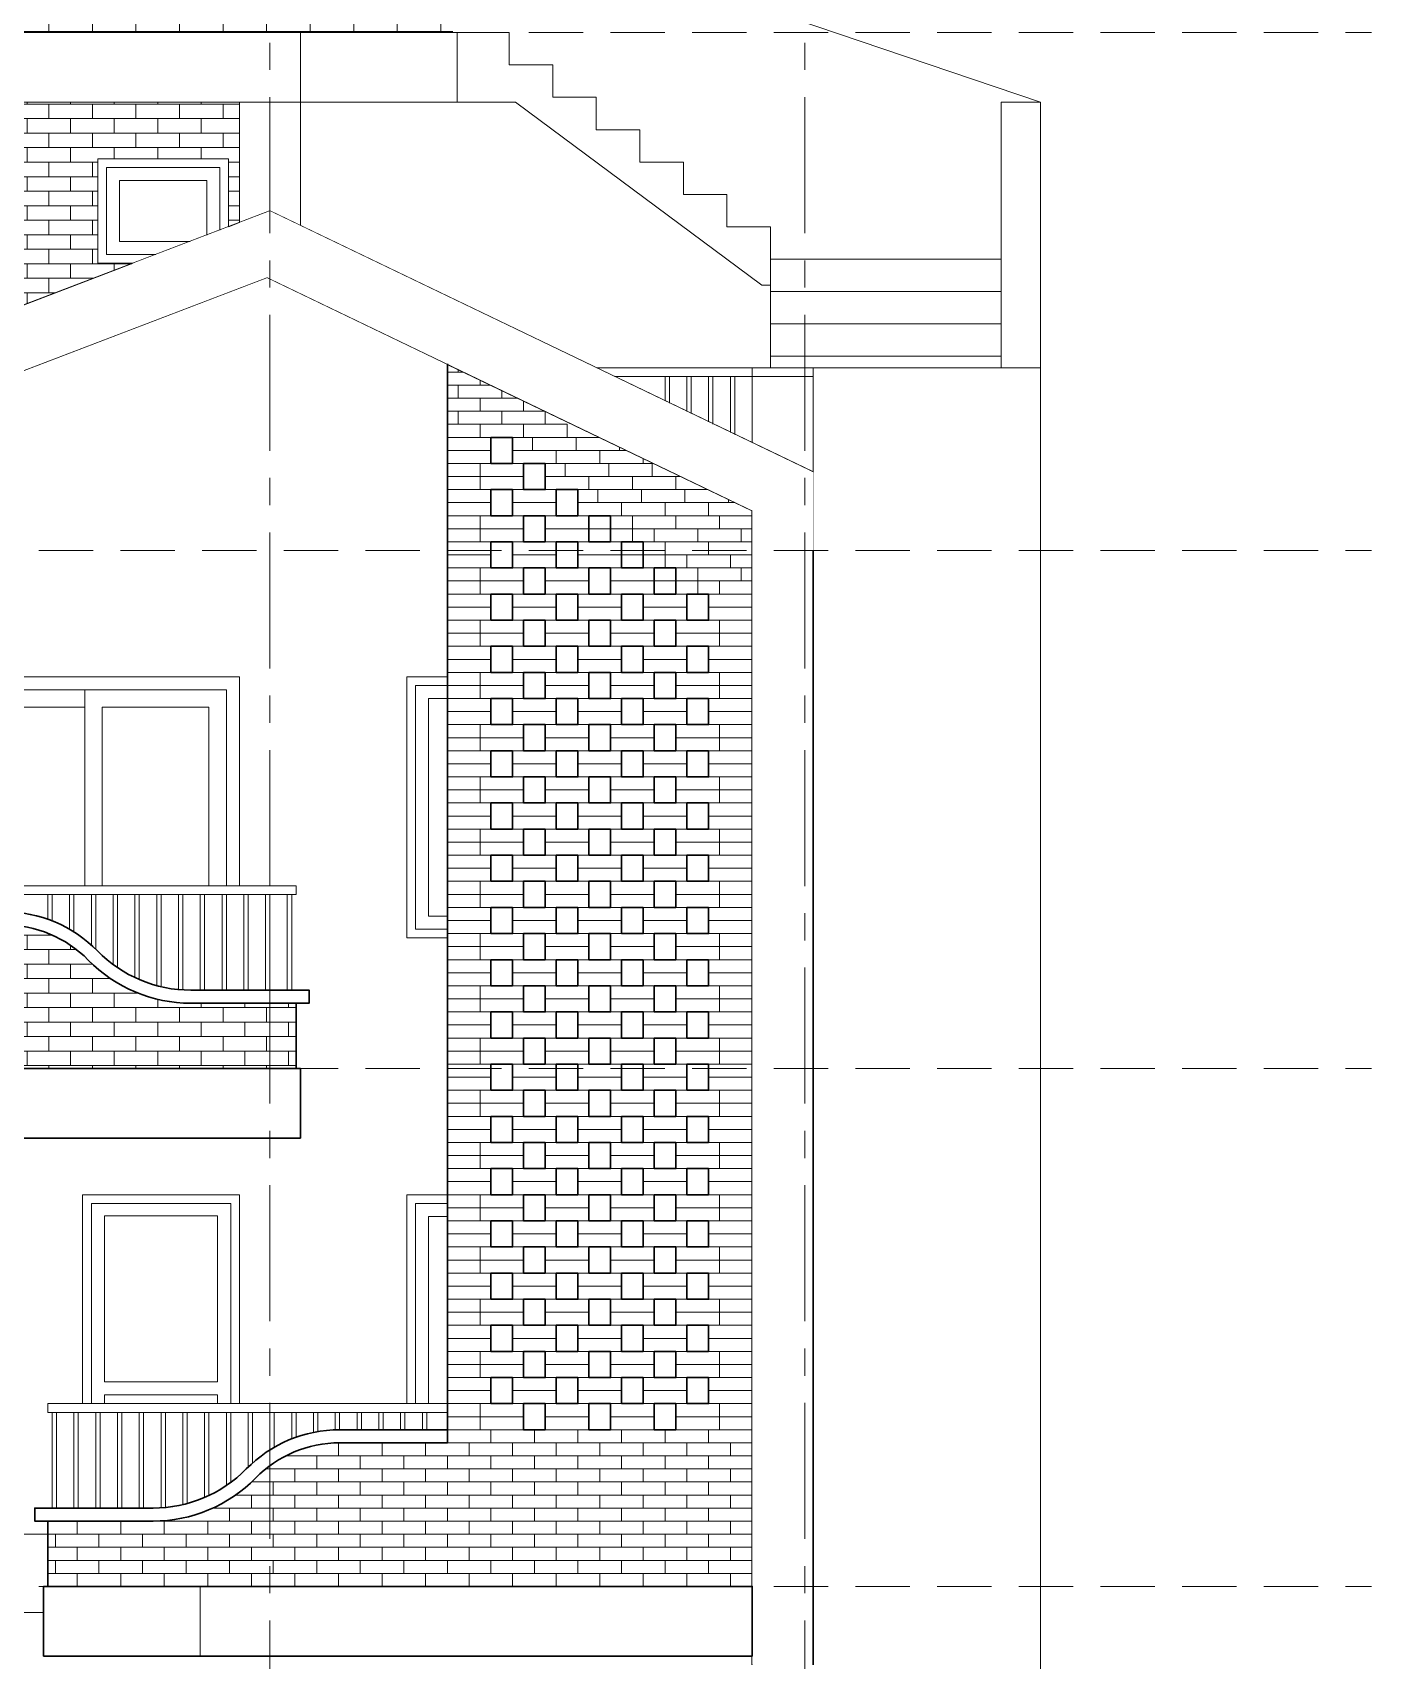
# Model space of a CAD drawing. Header units: inches. Extents: x 17146 to 31738, y -8920 to -2452.
# Drawn here: x 24059.3 to 24366.7, y -6653.9 to -6279.9 of the extents above; entities that cross this region are included whole.
import ezdxf

# ---------------------------------------------------------------- set-up
doc = ezdxf.new("R2010")
doc.units = ezdxf.units.IN
doc.header["$LTSCALE"] = 25
doc.header["$MEASUREMENT"] = 0
doc.set_wipeout_variables(frame=1)
doc.linetypes.add('CENTER', pattern=[2, 1.25, -0.25, 0.25, -0.25])
doc.linetypes.add('DASHED', pattern=[0.75, 0.5, -0.25])
for name, color, linetype, lineweight in [('Center line', 252, 'CENTER', 20), ('Door-window', 40, 'Continuous', 15), ('Elevation1', 31, 'Continuous', 30), ('Elevation2', 212, 'Continuous', 20), ('Elevation3', 74, 'Continuous', 13), ('Hatch', 253, 'Continuous', 13), ('Railing', 153, 'Continuous', 18), ('text window', 212, 'Continuous', 20), ('uncut wall', 15, 'Continuous', 20)]:
    doc.layers.add(name, color=color, linetype=linetype, lineweight=lineweight)
pattern_1 = [(0, (21802.997, -5239.5953), (0, 3.33375), []), (90, (21802.997, -5239.5953), (-5, 3.33375), [3.33375, -3.33375])]

# ---------------------------------------------------------------- blocks, each defined once
blk = doc.blocks.new('brick')
at = {"layer": 'uncut wall'}
blk.add_lwpolyline([(-5, 1.5), (5, 1.5), (5, -1.5), (-5, -1.5), (-5, 1.5)], dxfattribs=at)
blk = doc.blocks.new('sdoor')
at = {"layer": 'Door-window'}
for p, q in [((35.5, 87), (35.5, 3)), ((68, 3), (68, 87)), ((100.5, 87), (100.5, 3))]:
    blk.add_line(p, q, dxfattribs=at)
for points in [[(136, 90), (0, 90), (0, 0), (136, 0)], [(133, 87), (3, 87), (3, 3), (133, 3)], [(7, 83), (31.5, 83), (31.5, 7), (7, 7)], [(64, 83), (35.5, 83), (35.5, 7), (64, 7)], [(72, 83), (100.5, 83), (100.5, 7), (72, 7)], [(129, 83), (104.5, 83), (104.5, 7), (129, 7)]]:
    blk.add_lwpolyline(points, close=True, dxfattribs=at)
blk = doc.blocks.new('DWE')
at = {"layer": 'Door-window', "linetype": 'Continuous', "ltscale": 10}
for p, q in [((-5, 47), (-31, 47)), ((-5, 44), (-31, 44))]:
    blk.add_line(p, q, dxfattribs=at)
for points in [[(-36, 0), (-36, 90), (0, 90), (0, 0)], [(-34, 0), (-34, 88), (-2, 88), (-2, 0)], [(-31, 47), (-31, 85.18), (-5, 85.18), (-5, 47)], [(-5, 44), (-5, 3), (-31, 3), (-31, 44)]]:
    blk.add_lwpolyline(points, dxfattribs=at)

msp = doc.modelspace()

# ---------------------------------------------------------------- hatches: boundary and pattern name
at = {"layer": 'uncut wall', "true_color": 0x636466}
h = msp.add_hatch(dxfattribs=at)
h.set_pattern_fill('AR-BRSTD', color=251, scale=1.25)
h.set_pattern_definition(pattern_1)
h.paths.add_polyline_path([(24155.76, -6264.95), (24131.61, -6264.95, -0.201513), (24108.05, -6255.05, 0.201513), (24088.76, -6246.95), (23970.76, -6246.95), (23970.76, -6279.95), (24155.76, -6279.95)])

# ---------------------------------------------------------------- linework, layer by layer
at = {"layer": 'Elevation2'}
for p, q in [((24120.76, -6295.95), (24120.76, -6279.95)), ((24106.76, -6323.62), (24106.76, -6295.95)), ((24120.76, -6324.32), (24120.76, -6295.95)), ((24238.5, -6398.95), (24238.5, -6356.95))]:
    msp.add_line(p, q, dxfattribs=at)
msp.add_lwpolyline([(23956.76, -6279.95), (24156.76, -6279.95), (24156.76, -6295.95), (23956.76, -6295.95)], close=True, dxfattribs=at)
at = {"layer": 'Elevation3'}
for p, q in [((24168.71, -6279.95), (24156.76, -6279.95)), ((24168.71, -6287.39), (24168.71, -6279.95)), ((24178.71, -6287.39), (24168.71, -6287.39)), ((24178.71, -6294.82), (24178.71, -6287.39)), ((24156.76, -6295.95), (24170.17, -6295.95)), ((24188.71, -6294.82), (24178.71, -6294.82)), ((24188.71, -6302.26), (24188.71, -6294.82)), ((24281.69, -6295.95), (24290.69, -6295.95)), ((24281.69, -6295.95), (24281.69, -6356.95)), ((24198.71, -6302.26), (24188.71, -6302.26)), ((24198.71, -6309.7), (24198.71, -6302.26)), ((24208.71, -6309.7), (24198.71, -6309.7)), ((24208.71, -6317.14), (24208.71, -6309.7)), ((24218.71, -6317.14), (24208.71, -6317.14)), ((24238.5, -6356.95), (24290.69, -6356.95)), ((24290.69, -6356.95), (24290.69, -6892.95))]:
    msp.add_line(p, q, dxfattribs=at)
at = {"layer": 'Hatch', "linetype": 'DASHED'}
msp.add_line((23873.2, -6279.95), (24366.68, -6279.95), dxfattribs=at)

# ---------------------------------------------------------------- block references
at = {"layer": 'Door-window'}
msp.add_blockref('sdoor', (23970.76, -6517.95), dxfattribs=at)
at = {"layer": 'Elevation1'}
msp.add_blockref('DWE', (24106.76, -6636.95), dxfattribs=at)

# ---------------------------------------------------------------- next in the draw order: wipeouts: each hides what was drawn before it
msp.add_wipeout([(23970.76, -6517.95), (23970.76, -6475.95), (24119.76, -6475.95), (24119.76, -6477.95), (24118.76, -6477.95), (24118.76, -6499.95), (24122.76, -6499.95), (24122.76, -6502.95), (24119.76, -6502.95), (24119.76, -6517.95)]).dxf.layer = 'Railing'

# ---------------------------------------------------------------- next in the draw order: wipeouts: each hides what was drawn before it
msp.add_wipeout([(24154.5, -6356.08), (24154.5, -6594.95), (24062.76, -6594.95), (24062.76, -6596.95), (24063.76, -6596.95), (24063.76, -6618.95), (24059.76, -6618.95), (24059.76, -6621.95), (24062.76, -6621.95), (24062.76, -6636.95), (24224.5, -6636.95), (24224.5, -6389.75)]).dxf.layer = 'Railing'

# ---------------------------------------------------------------- next in the draw order: hatches: boundary and pattern name
at = {"layer": 'uncut wall'}
h = msp.add_hatch(dxfattribs=at)
h.set_pattern_fill('AR-BRSTD', color=256, scale=1.25)
h.set_pattern_definition([(0, (21802.997, -3866.9672), (0, 3.33375), []), (90, (21802.997, -3866.967), (-5, 3.33375), [3.33375, -3.33375])])
h.paths.add_polyline_path([(24095.61, -6502.95, -0.201513), (24072.05, -6493.05, 0.201513), (24052.76, -6484.95), (23970.76, -6484.95), (23970.76, -6517.95), (24119.76, -6517.95), (24119.76, -6502.95)])

# ---------------------------------------------------------------- next in the draw order: linework, layer by layer
at = {"layer": 'Door-window'}
for points in [[(24154.5, -6427.95), (24145.17, -6427.95), (24145.17, -6487.95), (24154.5, -6487.95)], [(24154.5, -6429.95), (24147.17, -6429.95), (24147.17, -6485.95), (24154.5, -6485.95)], [(24154.5, -6432.95), (24150.17, -6432.95), (24150.17, -6482.95), (24154.5, -6482.95)], [(24154.5, -6546.95), (24145.17, -6546.95), (24145.17, -6594.95)], [(24154.5, -6548.95), (24147.17, -6548.95), (24147.17, -6594.95)], [(24154.5, -6551.95), (24150.17, -6551.95), (24150.17, -6594.95)]]:
    msp.add_lwpolyline(points, dxfattribs=at)
at = {"layer": 'Elevation1'}
for p, q in [((24113.76, -6320.95), (23956.76, -6380.95)), ((24113.76, -6320.95), (24238.5, -6380.95)), ((24113.13, -6336.18), (23970.76, -6390.59)), ((24113.13, -6336.18), (24224.5, -6389.75)), ((24224.5, -6654.95), (24224.5, -6389.75)), ((24154.5, -6603.95), (24154.5, -6414.95))]:
    msp.add_line(p, q, dxfattribs=at)
at = {"layer": 'Elevation2'}
for p, q in [((24238.5, -6356.95), (24188.61, -6356.95)), ((24224.5, -6398.95), (24224.5, -6356.95)), ((24238.5, -6358.95), (24188.61, -6358.95))]:
    msp.add_line(p, q, dxfattribs=at)
at = {"layer": 'uncut wall'}
msp.add_line((24222, -6402.95), (24224.5, -6402.95), dxfattribs=at)
for points in [[(24157, -6354.95), (24154.5, -6354.95), (24154.5, -6357.95), (24157, -6357.95), (24157, -6354.95)], [(24162, -6357.95), (24154.5, -6357.95), (24154.5, -6360.95), (24162, -6360.95), (24162, -6357.95)], [(24162, -6363.95), (24154.5, -6363.95), (24154.5, -6366.95), (24162, -6366.95), (24162, -6363.95)], [(24162, -6378.95), (24154.5, -6378.95), (24154.5, -6381.95), (24162, -6381.95), (24162, -6378.95)], [(24162, -6381.95), (24154.5, -6381.95), (24154.5, -6384.95), (24162, -6384.95), (24162, -6381.95)], [(24162, -6390.95), (24154.5, -6390.95), (24154.5, -6393.95), (24162, -6393.95), (24162, -6390.95)], [(24162, -6393.95), (24154.5, -6393.95), (24154.5, -6396.95), (24162, -6396.95), (24162, -6393.95)], [(24162, -6402.95), (24154.5, -6402.95), (24154.5, -6405.95), (24162, -6405.95), (24162, -6402.95)], [(24162, -6405.95), (24154.5, -6405.95), (24154.5, -6408.95), (24162, -6408.95), (24162, -6405.95)], [(24224.5, -6405.95), (24217, -6405.95), (24217, -6408.95), (24224.5, -6408.95), (24224.5, -6405.95)], [(24162, -6414.95), (24154.5, -6414.95), (24154.5, -6417.95), (24162, -6417.95), (24162, -6414.95)], [(24224.5, -6414.95), (24217, -6414.95), (24217, -6417.95), (24224.5, -6417.95), (24224.5, -6414.95)], [(24162, -6417.95), (24154.5, -6417.95), (24154.5, -6420.95), (24162, -6420.95), (24162, -6417.95)], [(24224.5, -6417.95), (24217, -6417.95), (24217, -6420.95), (24224.5, -6420.95), (24224.5, -6417.95)], [(24162, -6426.95), (24154.5, -6426.95), (24154.5, -6429.95), (24162, -6429.95), (24162, -6426.95)], [(24224.5, -6426.95), (24217, -6426.95), (24217, -6429.95), (24224.5, -6429.95), (24224.5, -6426.95)], [(24162, -6429.95), (24154.5, -6429.95), (24154.5, -6432.95), (24162, -6432.95), (24162, -6429.95)], [(24224.5, -6429.95), (24217, -6429.95), (24217, -6432.95), (24224.5, -6432.95), (24224.5, -6429.95)], [(24162, -6438.95), (24154.5, -6438.95), (24154.5, -6441.95), (24162, -6441.95), (24162, -6438.95)], [(24224.5, -6438.95), (24217, -6438.95), (24217, -6441.95), (24224.5, -6441.95), (24224.5, -6438.95)], [(24162, -6441.95), (24154.5, -6441.95), (24154.5, -6444.95), (24162, -6444.95), (24162, -6441.95)], [(24224.5, -6441.95), (24217, -6441.95), (24217, -6444.95), (24224.5, -6444.95), (24224.5, -6441.95)], [(24162, -6450.95), (24154.5, -6450.95), (24154.5, -6453.95), (24162, -6453.95), (24162, -6450.95)], [(24224.5, -6450.95), (24217, -6450.95), (24217, -6453.95), (24224.5, -6453.95), (24224.5, -6450.95)], [(24162, -6453.95), (24154.5, -6453.95), (24154.5, -6456.95), (24162, -6456.95), (24162, -6453.95)], [(24224.5, -6453.95), (24217, -6453.95), (24217, -6456.95), (24224.5, -6456.95), (24224.5, -6453.95)], [(24162, -6462.95), (24154.5, -6462.95), (24154.5, -6465.95), (24162, -6465.95), (24162, -6462.95)], [(24162, -6465.95), (24154.5, -6465.95), (24154.5, -6468.95), (24162, -6468.95), (24162, -6465.95)], [(24224.5, -6462.95), (24217, -6462.95), (24217, -6465.95), (24224.5, -6465.95), (24224.5, -6462.95)], [(24224.5, -6465.95), (24217, -6465.95), (24217, -6468.95), (24224.5, -6468.95), (24224.5, -6465.95)], [(24162, -6474.95), (24154.5, -6474.95), (24154.5, -6477.95), (24162, -6477.95), (24162, -6474.95)], [(24224.5, -6474.95), (24217, -6474.95), (24217, -6477.95), (24224.5, -6477.95), (24224.5, -6474.95)], [(24162, -6477.95), (24154.5, -6477.95), (24154.5, -6480.95), (24162, -6480.95), (24162, -6477.95)], [(24224.5, -6477.95), (24217, -6477.95), (24217, -6480.95), (24224.5, -6480.95), (24224.5, -6477.95)], [(24162, -6486.95), (24154.5, -6486.95), (24154.5, -6489.95), (24162, -6489.95), (24162, -6486.95)], [(24224.5, -6486.95), (24217, -6486.95), (24217, -6489.95), (24224.5, -6489.95), (24224.5, -6486.95)], [(24162, -6489.95), (24154.5, -6489.95), (24154.5, -6492.95), (24162, -6492.95), (24162, -6489.95)], [(24224.5, -6489.95), (24217, -6489.95), (24217, -6492.95), (24224.5, -6492.95), (24224.5, -6489.95)], [(24162, -6498.95), (24154.5, -6498.95), (24154.5, -6501.95), (24162, -6501.95), (24162, -6498.95)], [(24224.5, -6498.95), (24217, -6498.95), (24217, -6501.95), (24224.5, -6501.95), (24224.5, -6498.95)], [(24162, -6501.95), (24154.5, -6501.95), (24154.5, -6504.95), (24162, -6504.95), (24162, -6501.95)], [(24224.5, -6501.95), (24217, -6501.95), (24217, -6504.95), (24224.5, -6504.95), (24224.5, -6501.95)], [(24162, -6510.95), (24154.5, -6510.95), (24154.5, -6513.95), (24162, -6513.95), (24162, -6510.95)], [(24224.5, -6510.95), (24217, -6510.95), (24217, -6513.95), (24224.5, -6513.95), (24224.5, -6510.95)], [(24162, -6513.95), (24154.5, -6513.95), (24154.5, -6516.95), (24162, -6516.95), (24162, -6513.95)], [(24224.5, -6513.95), (24217, -6513.95), (24217, -6516.95), (24224.5, -6516.95), (24224.5, -6513.95)], [(24162, -6522.95), (24154.5, -6522.95), (24154.5, -6525.95), (24162, -6525.95), (24162, -6522.95)], [(24162, -6525.95), (24154.5, -6525.95), (24154.5, -6528.95), (24162, -6528.95), (24162, -6525.95)], [(24224.5, -6522.95), (24217, -6522.95), (24217, -6525.95), (24224.5, -6525.95), (24224.5, -6522.95)], [(24224.5, -6525.95), (24217, -6525.95), (24217, -6528.95), (24224.5, -6528.95), (24224.5, -6525.95)], [(24162, -6534.95), (24154.5, -6534.95), (24154.5, -6537.95), (24162, -6537.95), (24162, -6534.95)], [(24224.5, -6534.95), (24217, -6534.95), (24217, -6537.95), (24224.5, -6537.95), (24224.5, -6534.95)], [(24162, -6537.95), (24154.5, -6537.95), (24154.5, -6540.95), (24162, -6540.95), (24162, -6537.95)], [(24224.5, -6537.95), (24217, -6537.95), (24217, -6540.95), (24224.5, -6540.95), (24224.5, -6537.95)], [(24162, -6546.95), (24154.5, -6546.95), (24154.5, -6549.95), (24162, -6549.95), (24162, -6546.95)], [(24224.5, -6546.95), (24217, -6546.95), (24217, -6549.95), (24224.5, -6549.95), (24224.5, -6546.95)], [(24162, -6549.95), (24154.5, -6549.95), (24154.5, -6552.95), (24162, -6552.95), (24162, -6549.95)], [(24224.5, -6549.95), (24217, -6549.95), (24217, -6552.95), (24224.5, -6552.95), (24224.5, -6549.95)], [(24162, -6558.95), (24154.5, -6558.95), (24154.5, -6561.95), (24162, -6561.95), (24162, -6558.95)], [(24224.5, -6558.95), (24217, -6558.95), (24217, -6561.95), (24224.5, -6561.95), (24224.5, -6558.95)], [(24162, -6561.95), (24154.5, -6561.95), (24154.5, -6564.95), (24162, -6564.95), (24162, -6561.95)], [(24224.5, -6561.95), (24217, -6561.95), (24217, -6564.95), (24224.5, -6564.95), (24224.5, -6561.95)], [(24162, -6570.95), (24154.5, -6570.95), (24154.5, -6573.95), (24162, -6573.95), (24162, -6570.95)], [(24224.5, -6570.95), (24217, -6570.95), (24217, -6573.95), (24224.5, -6573.95), (24224.5, -6570.95)], [(24162, -6573.95), (24154.5, -6573.95), (24154.5, -6576.95), (24162, -6576.95), (24162, -6573.95)], [(24224.5, -6573.95), (24217, -6573.95), (24217, -6576.95), (24224.5, -6576.95), (24224.5, -6573.95)], [(24162, -6582.95), (24154.5, -6582.95), (24154.5, -6585.95), (24162, -6585.95), (24162, -6582.95)], [(24162, -6585.95), (24154.5, -6585.95), (24154.5, -6588.95), (24162, -6588.95), (24162, -6585.95)], [(24224.5, -6582.95), (24217, -6582.95), (24217, -6585.95), (24224.5, -6585.95), (24224.5, -6582.95)], [(24224.5, -6585.95), (24217, -6585.95), (24217, -6588.95), (24224.5, -6588.95), (24224.5, -6585.95)], [(24162, -6594.95), (24154.5, -6594.95), (24154.5, -6597.95), (24162, -6597.95), (24162, -6594.95)], [(24224.5, -6594.95), (24217, -6594.95), (24217, -6597.95), (24224.5, -6597.95), (24224.5, -6594.95)], [(24162, -6597.95), (24154.5, -6597.95), (24154.5, -6600.95), (24162, -6600.95), (24162, -6597.95)], [(24224.5, -6597.95), (24217, -6597.95), (24217, -6600.95), (24224.5, -6600.95), (24224.5, -6597.95)]]:
    msp.add_lwpolyline(points, dxfattribs=at)

# ---------------------------------------------------------------- next in the draw order: block references
at = {"layer": 'uncut wall', "xscale": -1}
for p in [(24162, -6362.45), (24167, -6365.45), (24162, -6368.45), (24172, -6368.45), (24159.5, -6374.45), (24167, -6371.45), (24177, -6371.45), (24179.05, -6374.45), (24189.05, -6374.45), (24159.5, -6377.45), (24174.5, -6377.45), (24184.5, -6377.45), (24194.5, -6377.45), (24167, -6380.45), (24186.55, -6380.45), (24196.55, -6380.45), (24206.55, -6380.45), (24167, -6383.45), (24182, -6383.45), (24192, -6383.45), (24202, -6383.45), (24212, -6383.45), (24159.5, -6386.45), (24174.5, -6386.45), (24194.05, -6386.45), (24204.05, -6386.45), (24214.05, -6386.45), (24159.5, -6389.45), (24167, -6392.45), (24174.5, -6389.45), (24182, -6392.45), (24189.5, -6389.45), (24199.5, -6389.45), (24202, -6392.45), (24209.5, -6389.45), (24212, -6392.45), (24219.5, -6389.45), (24222, -6392.45), (24167, -6395.45), (24182, -6395.45), (24192, -6395.45), (24197, -6395.45), (24207, -6395.45), (24217, -6395.45), (24159.5, -6398.45), (24174.5, -6398.45), (24189.5, -6398.45), (24209.5, -6398.45), (24219.5, -6398.45), (24159.5, -6401.45), (24174.5, -6401.45), (24189.5, -6401.45), (24199.5, -6401.45), (24204.5, -6401.45), (24214.5, -6401.45), (24167, -6404.45), (24167, -6407.45), (24182, -6404.45), (24182, -6407.45), (24197, -6404.45), (24197, -6407.45), (24207, -6407.45), (24212, -6407.45), (24217, -6404.45), (24159.5, -6410.45), (24174.5, -6410.45), (24189.5, -6410.45), (24204.5, -6410.45), (24219.5, -6410.45), (24159.5, -6413.45), (24174.5, -6413.45), (24189.5, -6413.45), (24204.5, -6413.45), (24219.5, -6413.45), (24167, -6416.45), (24182, -6416.45), (24197, -6416.45), (24212, -6416.45), (24159.5, -6422.45), (24167, -6419.45), (24174.5, -6422.45), (24182, -6419.45), (24189.5, -6422.45), (24197, -6419.45), (24204.5, -6422.45), (24212, -6419.45), (24219.5, -6422.45), (24159.5, -6425.45), (24174.5, -6425.45), (24189.5, -6425.45), (24204.5, -6425.45), (24219.5, -6425.45), (24167, -6428.45), (24182, -6428.45), (24197, -6428.45), (24212, -6428.45), (24167, -6431.45), (24182, -6431.45), (24197, -6431.45), (24212, -6431.45), (24159.5, -6434.45), (24159.5, -6437.45), (24174.5, -6434.45), (24174.5, -6437.45), (24189.5, -6434.45), (24189.5, -6437.45), (24204.5, -6434.45), (24204.5, -6437.45), (24219.5, -6434.45), (24219.5, -6437.45), (24167, -6440.45), (24182, -6440.45), (24197, -6440.45), (24212, -6440.45), (24167, -6443.45), (24182, -6443.45), (24197, -6443.45), (24212, -6443.45), (24159.5, -6446.45), (24174.5, -6446.45), (24189.5, -6446.45), (24204.5, -6446.45), (24219.5, -6446.45), (24159.5, -6449.45), (24167, -6452.45), (24174.5, -6449.45), (24182, -6452.45), (24189.5, -6449.45), (24197, -6452.45), (24204.5, -6449.45), (24212, -6452.45), (24219.5, -6449.45), (24167, -6455.45), (24182, -6455.45), (24197, -6455.45), (24212, -6455.45), (24159.5, -6458.45), (24174.5, -6458.45), (24189.5, -6458.45), (24204.5, -6458.45), (24219.5, -6458.45), (24159.5, -6461.45), (24174.5, -6461.45), (24189.5, -6461.45), (24204.5, -6461.45), (24219.5, -6461.45), (24167, -6464.45), (24167, -6467.45), (24182, -6464.45), (24182, -6467.45), (24197, -6464.45), (24197, -6467.45), (24212, -6464.45), (24212, -6467.45), (24159.5, -6470.45), (24174.5, -6470.45), (24189.5, -6470.45), (24204.5, -6470.45), (24219.5, -6470.45), (24159.5, -6473.45), (24174.5, -6473.45), (24189.5, -6473.45), (24204.5, -6473.45), (24219.5, -6473.45), (24167, -6476.45), (24182, -6476.45), (24197, -6476.45), (24212, -6476.45), (24159.5, -6482.45), (24167, -6479.45), (24174.5, -6482.45), (24182, -6479.45), (24189.5, -6482.45), (24197, -6479.45), (24204.5, -6482.45), (24212, -6479.45), (24219.5, -6482.45), (24159.5, -6485.45), (24174.5, -6485.45), (24189.5, -6485.45), (24204.5, -6485.45), (24219.5, -6485.45), (24167, -6488.45), (24182, -6488.45), (24197, -6488.45), (24212, -6488.45), (24167, -6491.45), (24182, -6491.45), (24197, -6491.45), (24212, -6491.45), (24159.5, -6494.45), (24159.5, -6497.45), (24174.5, -6494.45), (24174.5, -6497.45), (24189.5, -6494.45), (24189.5, -6497.45), (24204.5, -6494.45), (24204.5, -6497.45), (24219.5, -6494.45), (24219.5, -6497.45), (24167, -6500.45), (24182, -6500.45), (24197, -6500.45), (24212, -6500.45), (24167, -6503.45), (24182, -6503.45), (24197, -6503.45), (24212, -6503.45), (24159.5, -6506.45), (24174.5, -6506.45), (24189.5, -6506.45), (24204.5, -6506.45), (24219.5, -6506.45), (24159.5, -6509.45), (24167, -6512.45), (24174.5, -6509.45), (24182, -6512.45), (24189.5, -6509.45), (24197, -6512.45), (24204.5, -6509.45), (24212, -6512.45), (24219.5, -6509.45), (24167, -6515.45), (24182, -6515.45), (24197, -6515.45), (24212, -6515.45), (24159.5, -6518.45), (24174.5, -6518.45), (24189.5, -6518.45), (24204.5, -6518.45), (24219.5, -6518.45), (24159.5, -6521.45), (24174.5, -6521.45), (24189.5, -6521.45), (24204.5, -6521.45), (24219.5, -6521.45), (24167, -6524.45), (24167, -6527.45), (24182, -6524.45), (24182, -6527.45), (24197, -6524.45), (24197, -6527.45), (24212, -6524.45), (24212, -6527.45), (24159.5, -6530.45), (24174.5, -6530.45), (24189.5, -6530.45), (24204.5, -6530.45), (24219.5, -6530.45), (24159.5, -6533.45), (24174.5, -6533.45), (24189.5, -6533.45), (24204.5, -6533.45), (24219.5, -6533.45), (24167, -6536.45), (24182, -6536.45), (24197, -6536.45), (24212, -6536.45), (24159.5, -6542.45), (24167, -6539.45), (24174.5, -6542.45), (24182, -6539.45), (24189.5, -6542.45), (24197, -6539.45), (24204.5, -6542.45), (24212, -6539.45), (24219.5, -6542.45), (24159.5, -6545.45), (24174.5, -6545.45), (24189.5, -6545.45), (24204.5, -6545.45), (24219.5, -6545.45), (24167, -6548.45), (24182, -6548.45), (24197, -6548.45), (24212, -6548.45), (24167, -6551.45), (24182, -6551.45), (24197, -6551.45), (24212, -6551.45), (24159.5, -6554.45), (24159.5, -6557.45), (24174.5, -6554.45), (24174.5, -6557.45), (24189.5, -6554.45), (24189.5, -6557.45), (24204.5, -6554.45), (24204.5, -6557.45), (24219.5, -6554.45), (24219.5, -6557.45), (24167, -6560.45), (24182, -6560.45), (24197, -6560.45), (24212, -6560.45), (24167, -6563.45), (24182, -6563.45), (24197, -6563.45), (24212, -6563.45), (24159.5, -6566.45), (24174.5, -6566.45), (24189.5, -6566.45), (24204.5, -6566.45), (24219.5, -6566.45), (24159.5, -6569.45), (24167, -6572.45), (24174.5, -6569.45), (24182, -6572.45), (24189.5, -6569.45), (24197, -6572.45), (24204.5, -6569.45), (24212, -6572.45), (24219.5, -6569.45), (24167, -6575.45), (24182, -6575.45), (24197, -6575.45), (24212, -6575.45), (24159.5, -6578.45), (24174.5, -6578.45), (24189.5, -6578.45), (24204.5, -6578.45), (24219.5, -6578.45), (24159.5, -6581.45), (24174.5, -6581.45), (24189.5, -6581.45), (24204.5, -6581.45), (24219.5, -6581.45), (24167, -6584.45), (24167, -6587.45), (24182, -6584.45), (24182, -6587.45), (24197, -6584.45), (24197, -6587.45), (24212, -6584.45), (24212, -6587.45), (24159.5, -6590.45), (24174.5, -6590.45), (24189.5, -6590.45), (24204.5, -6590.45), (24219.5, -6590.45), (24159.5, -6593.45), (24174.5, -6593.45), (24189.5, -6593.45), (24204.5, -6593.45), (24219.5, -6593.45), (24167, -6596.45), (24182, -6596.45), (24197, -6596.45), (24212, -6596.45), (24159.5, -6602.45), (24167, -6599.45), (24169.5, -6602.45), (24179.5, -6602.45), (24182, -6599.45), (24189.5, -6602.45), (24197, -6599.45), (24199.5, -6602.45), (24209.5, -6602.45), (24212, -6599.45), (24219.5, -6602.45), (24164.5, -6605.45), (24174.5, -6605.45), (24184.5, -6605.45), (24194.5, -6605.45), (24204.5, -6605.45), (24214.5, -6605.45), (24159.5, -6608.45), (24169.5, -6608.45), (24179.5, -6608.45), (24189.5, -6608.45), (24199.5, -6608.45), (24209.5, -6608.45), (24219.5, -6608.45), (24164.5, -6611.45), (24174.5, -6611.45), (24184.5, -6611.45), (24194.5, -6611.45), (24204.5, -6611.45), (24214.5, -6611.45), (24159.5, -6614.45), (24164.5, -6617.45), (24169.5, -6614.45), (24174.5, -6617.45), (24179.5, -6614.45), (24184.5, -6617.45), (24189.5, -6614.45), (24194.5, -6617.45), (24199.5, -6614.45), (24204.5, -6617.45), (24209.5, -6614.45), (24214.5, -6617.45), (24219.5, -6614.45), (24159.5, -6620.45), (24169.5, -6620.45), (24179.5, -6620.45), (24189.5, -6620.45), (24199.5, -6620.45), (24209.5, -6620.45), (24219.5, -6620.45), (24164.5, -6623.45), (24174.5, -6623.45), (24184.5, -6623.45), (24194.5, -6623.45), (24204.5, -6623.45), (24214.5, -6623.45), (24159.5, -6626.45), (24169.5, -6626.45), (24179.5, -6626.45), (24189.5, -6626.45), (24199.5, -6626.45), (24209.5, -6626.45), (24219.5, -6626.45), (24134.5, -6629.45), (24139.5, -6632.45), (24144.5, -6629.45), (24149.5, -6632.45), (24154.5, -6629.45), (24159.5, -6632.45), (24164.5, -6629.45), (24169.5, -6632.45), (24174.5, -6629.45), (24179.5, -6632.45), (24184.5, -6629.45), (24189.5, -6632.45), (24194.5, -6629.45), (24199.5, -6632.45), (24204.5, -6629.45), (24209.5, -6632.45), (24214.5, -6629.45), (24219.5, -6632.45), (24134.5, -6635.45), (24144.5, -6635.45), (24154.5, -6635.45), (24164.5, -6635.45), (24174.5, -6635.45), (24184.5, -6635.45), (24194.5, -6635.45), (24204.5, -6635.45), (24214.5, -6635.45)]:
    msp.add_blockref('brick', p, dxfattribs=at)

# ---------------------------------------------------------------- next in the draw order: wipeouts: each hides what was drawn before it
msp.add_wipeout([(23970.76, -6533.95), (24040.76, -6533.95), (24040.76, -6713.95), (24119.76, -6713.95), (24119.76, -6715.95), (24118.76, -6715.95), (24118.76, -6737.95), (24122.76, -6737.95), (24122.76, -6740.95), (24119.76, -6740.95), (24119.76, -6755.95), (23970.76, -6755.95)]).dxf.layer = 'Railing'

# ---------------------------------------------------------------- next in the draw order: linework, layer by layer
at = {"layer": 'Elevation1'}
msp.add_line((24061.76, -6652.95), (24061.76, -6636.95), dxfattribs=at)
at = {"layer": 'Elevation2'}
for p, q in [((24062.76, -6624.95), (24040.76, -6624.95)), ((24061.76, -6642.95), (24040.76, -6642.95))]:
    msp.add_line(p, q, dxfattribs=at)
at = {"layer": 'Railing'}
msp.add_line((24097.76, -6652.95), (24097.76, -6636.95), dxfattribs=at)
at = {"layer": 'uncut wall'}
for points in [[(24069.5, -6627.95), (24062.76, -6627.95), (24062.76, -6630.95), (24069.5, -6630.95), (24069.5, -6627.95)], [(24064.5, -6630.95), (24062.76, -6630.95), (24062.76, -6633.95), (24064.5, -6633.95), (24064.5, -6630.95)], [(24069.5, -6633.95), (24062.76, -6633.95), (24062.76, -6636.95), (24069.5, -6636.95), (24069.5, -6633.95)]]:
    msp.add_lwpolyline(points, dxfattribs=at)

# ---------------------------------------------------------------- next in the draw order: block references
at = {"layer": 'uncut wall', "xscale": -1}
for p in [(24069.5, -6632.45), (24074.5, -6629.45), (24079.5, -6632.45), (24084.5, -6629.45), (24089.5, -6632.45), (24094.5, -6629.45), (24099.5, -6632.45), (24104.5, -6629.45), (24109.5, -6632.45), (24114.5, -6629.45), (24119.5, -6632.45), (24124.5, -6629.45), (24129.5, -6632.45), (24074.5, -6635.45), (24084.5, -6635.45), (24094.5, -6635.45), (24104.5, -6635.45), (24114.5, -6635.45), (24124.5, -6635.45)]:
    msp.add_blockref('brick', p, dxfattribs=at)

# ---------------------------------------------------------------- next in the draw order: wipeouts: each hides what was drawn before it
msp.add_wipeout([(24238.5, -6654.95), (24224.5, -6654.95), (24224.5, -6389.75), (24113.13, -6336.18), (23970.76, -6390.59), (23970.76, -6773.95), (23956.76, -6773.95), (23956.76, -6380.95), (24113.76, -6320.95), (24238.5, -6380.95)]).dxf.layer = 'Elevation1'

# ---------------------------------------------------------------- next in the draw order: hatches: boundary and pattern name
at = {"layer": 'uncut wall', "true_color": 0x636466}
h = msp.add_hatch(dxfattribs=at)
h.set_pattern_fill('AR-BRSTD', color=251, scale=1.25)
h.set_pattern_definition(pattern_1)
h.paths.add_polyline_path([(24106.76, -6295.95), (23970.76, -6295.95), (23970.76, -6356.95), (24019.56, -6356.95), (24082.36, -6332.95), (24074.26, -6332.95), (24074.26, -6308.95), (24104.26, -6308.95), (24104.26, -6324.58), (24106.76, -6323.62)])
h.paths.add_polyline_path([(24012.26, -6308.95), (24012.26, -6332.95), (23982.26, -6332.95), (23982.26, -6308.95)], flags=16)
h.paths.add_polyline_path([(24010.26, -6310.95), (24010.26, -6330.95), (23984.26, -6330.95), (23984.26, -6310.95)], flags=0)
h.paths.add_polyline_path([(24007.26, -6313.95), (24007.26, -6327.95), (23987.26, -6327.95), (23987.26, -6313.95)], flags=0)

# ---------------------------------------------------------------- next in the draw order: linework, layer by layer
at = {"layer": 'Center line'}
for p, q in [((24113.76, -6194.78), (24113.76, -6942.37)), ((24236.58, -6194.78), (24236.58, -6942.37))]:
    msp.add_line(p, q, dxfattribs=at)
at = {"layer": 'Elevation1'}
for p, q in [((24154.5, -6600.95), (24154.5, -6356.08)), ((24119.76, -6502.95), (24119.76, -6517.95)), ((24062.76, -6621.95), (24062.76, -6636.95))]:
    msp.add_line(p, q, dxfattribs=at)
for points in [[(24169.5, -6372.95), (24164.5, -6372.95), (24164.5, -6378.95), (24169.5, -6378.95)], [(24177, -6378.95), (24172, -6378.95), (24172, -6384.95), (24177, -6384.95)], [(24169.5, -6384.95), (24164.5, -6384.95), (24164.5, -6390.95), (24169.5, -6390.95)], [(24184.5, -6384.95), (24179.5, -6384.95), (24179.5, -6390.95), (24184.5, -6390.95)], [(24177, -6390.95), (24172, -6390.95), (24172, -6396.95), (24177, -6396.95)], [(24192, -6390.95), (24187, -6390.95), (24187, -6396.95), (24192, -6396.95)], [(24169.5, -6396.95), (24164.5, -6396.95), (24164.5, -6402.95), (24169.5, -6402.95)], [(24184.5, -6396.95), (24179.5, -6396.95), (24179.5, -6402.95), (24184.5, -6402.95)], [(24199.5, -6396.95), (24194.5, -6396.95), (24194.5, -6402.95), (24199.5, -6402.95)], [(24177, -6402.95), (24172, -6402.95), (24172, -6408.95), (24177, -6408.95)], [(24192, -6402.95), (24187, -6402.95), (24187, -6408.95), (24192, -6408.95)], [(24207, -6402.95), (24202, -6402.95), (24202, -6408.95), (24207, -6408.95)], [(24169.5, -6408.95), (24164.5, -6408.95), (24164.5, -6414.95), (24169.5, -6414.95)], [(24184.5, -6408.95), (24179.5, -6408.95), (24179.5, -6414.95), (24184.5, -6414.95)], [(24199.5, -6408.95), (24194.5, -6408.95), (24194.5, -6414.95), (24199.5, -6414.95)], [(24214.5, -6408.95), (24209.5, -6408.95), (24209.5, -6414.95), (24214.5, -6414.95)], [(24177, -6414.95), (24172, -6414.95), (24172, -6420.95), (24177, -6420.95)], [(24192, -6414.95), (24187, -6414.95), (24187, -6420.95), (24192, -6420.95)], [(24207, -6414.95), (24202, -6414.95), (24202, -6420.95), (24207, -6420.95)], [(24169.5, -6420.95), (24164.5, -6420.95), (24164.5, -6426.95), (24169.5, -6426.95)], [(24184.5, -6420.95), (24179.5, -6420.95), (24179.5, -6426.95), (24184.5, -6426.95)], [(24199.5, -6420.95), (24194.5, -6420.95), (24194.5, -6426.95), (24199.5, -6426.95)], [(24214.5, -6420.95), (24209.5, -6420.95), (24209.5, -6426.95), (24214.5, -6426.95)], [(24177, -6426.95), (24172, -6426.95), (24172, -6432.95), (24177, -6432.95)], [(24192, -6426.95), (24187, -6426.95), (24187, -6432.95), (24192, -6432.95)], [(24207, -6426.95), (24202, -6426.95), (24202, -6432.95), (24207, -6432.95)], [(24169.5, -6432.95), (24164.5, -6432.95), (24164.5, -6438.95), (24169.5, -6438.95)], [(24184.5, -6432.95), (24179.5, -6432.95), (24179.5, -6438.95), (24184.5, -6438.95)], [(24199.5, -6432.95), (24194.5, -6432.95), (24194.5, -6438.95), (24199.5, -6438.95)], [(24214.5, -6432.95), (24209.5, -6432.95), (24209.5, -6438.95), (24214.5, -6438.95)], [(24177, -6438.95), (24172, -6438.95), (24172, -6444.95), (24177, -6444.95)], [(24192, -6438.95), (24187, -6438.95), (24187, -6444.95), (24192, -6444.95)], [(24207, -6438.95), (24202, -6438.95), (24202, -6444.95), (24207, -6444.95)], [(24169.5, -6444.95), (24164.5, -6444.95), (24164.5, -6450.95), (24169.5, -6450.95)], [(24184.5, -6444.95), (24179.5, -6444.95), (24179.5, -6450.95), (24184.5, -6450.95)], [(24199.5, -6444.95), (24194.5, -6444.95), (24194.5, -6450.95), (24199.5, -6450.95)], [(24214.5, -6444.95), (24209.5, -6444.95), (24209.5, -6450.95), (24214.5, -6450.95)], [(24177, -6450.95), (24172, -6450.95), (24172, -6456.95), (24177, -6456.95)], [(24192, -6450.95), (24187, -6450.95), (24187, -6456.95), (24192, -6456.95)], [(24207, -6450.95), (24202, -6450.95), (24202, -6456.95), (24207, -6456.95)], [(24169.5, -6456.95), (24164.5, -6456.95), (24164.5, -6462.95), (24169.5, -6462.95)], [(24184.5, -6456.95), (24179.5, -6456.95), (24179.5, -6462.95), (24184.5, -6462.95)], [(24199.5, -6456.95), (24194.5, -6456.95), (24194.5, -6462.95), (24199.5, -6462.95)], [(24214.5, -6456.95), (24209.5, -6456.95), (24209.5, -6462.95), (24214.5, -6462.95)], [(24177, -6462.95), (24172, -6462.95), (24172, -6468.95), (24177, -6468.95)], [(24192, -6462.95), (24187, -6462.95), (24187, -6468.95), (24192, -6468.95)], [(24207, -6462.95), (24202, -6462.95), (24202, -6468.95), (24207, -6468.95)], [(24169.5, -6468.95), (24164.5, -6468.95), (24164.5, -6474.95), (24169.5, -6474.95)], [(24184.5, -6468.95), (24179.5, -6468.95), (24179.5, -6474.95), (24184.5, -6474.95)], [(24199.5, -6468.95), (24194.5, -6468.95), (24194.5, -6474.95), (24199.5, -6474.95)], [(24214.5, -6468.95), (24209.5, -6468.95), (24209.5, -6474.95), (24214.5, -6474.95)], [(24177, -6474.95), (24172, -6474.95), (24172, -6480.95), (24177, -6480.95)], [(24192, -6474.95), (24187, -6474.95), (24187, -6480.95), (24192, -6480.95)], [(24207, -6474.95), (24202, -6474.95), (24202, -6480.95), (24207, -6480.95)], [(24169.5, -6480.95), (24164.5, -6480.95), (24164.5, -6486.95), (24169.5, -6486.95)], [(24184.5, -6480.95), (24179.5, -6480.95), (24179.5, -6486.95), (24184.5, -6486.95)], [(24199.5, -6480.95), (24194.5, -6480.95), (24194.5, -6486.95), (24199.5, -6486.95)], [(24214.5, -6480.95), (24209.5, -6480.95), (24209.5, -6486.95), (24214.5, -6486.95)], [(24177, -6486.95), (24172, -6486.95), (24172, -6492.95), (24177, -6492.95)], [(24192, -6486.95), (24187, -6486.95), (24187, -6492.95), (24192, -6492.95)], [(24207, -6486.95), (24202, -6486.95), (24202, -6492.95), (24207, -6492.95)], [(24169.5, -6492.95), (24164.5, -6492.95), (24164.5, -6498.95), (24169.5, -6498.95)], [(24184.5, -6492.95), (24179.5, -6492.95), (24179.5, -6498.95), (24184.5, -6498.95)], [(24199.5, -6492.95), (24194.5, -6492.95), (24194.5, -6498.95), (24199.5, -6498.95)], [(24214.5, -6492.95), (24209.5, -6492.95), (24209.5, -6498.95), (24214.5, -6498.95)], [(24177, -6498.95), (24172, -6498.95), (24172, -6504.95), (24177, -6504.95)], [(24192, -6498.95), (24187, -6498.95), (24187, -6504.95), (24192, -6504.95)], [(24207, -6498.95), (24202, -6498.95), (24202, -6504.95), (24207, -6504.95)], [(24169.5, -6504.95), (24164.5, -6504.95), (24164.5, -6510.95), (24169.5, -6510.95)], [(24184.5, -6504.95), (24179.5, -6504.95), (24179.5, -6510.95), (24184.5, -6510.95)], [(24199.5, -6504.95), (24194.5, -6504.95), (24194.5, -6510.95), (24199.5, -6510.95)], [(24214.5, -6504.95), (24209.5, -6504.95), (24209.5, -6510.95), (24214.5, -6510.95)], [(24177, -6510.95), (24172, -6510.95), (24172, -6516.95), (24177, -6516.95)], [(24192, -6510.95), (24187, -6510.95), (24187, -6516.95), (24192, -6516.95)], [(24207, -6510.95), (24202, -6510.95), (24202, -6516.95), (24207, -6516.95)], [(24169.5, -6516.95), (24164.5, -6516.95), (24164.5, -6522.95), (24169.5, -6522.95)], [(24184.5, -6516.95), (24179.5, -6516.95), (24179.5, -6522.95), (24184.5, -6522.95)], [(24199.5, -6516.95), (24194.5, -6516.95), (24194.5, -6522.95), (24199.5, -6522.95)], [(24214.5, -6516.95), (24209.5, -6516.95), (24209.5, -6522.95), (24214.5, -6522.95)], [(24177, -6522.95), (24172, -6522.95), (24172, -6528.95), (24177, -6528.95)], [(24192, -6522.95), (24187, -6522.95), (24187, -6528.95), (24192, -6528.95)], [(24207, -6522.95), (24202, -6522.95), (24202, -6528.95), (24207, -6528.95)], [(24169.5, -6528.95), (24164.5, -6528.95), (24164.5, -6534.95), (24169.5, -6534.95)], [(24184.5, -6528.95), (24179.5, -6528.95), (24179.5, -6534.95), (24184.5, -6534.95)], [(24199.5, -6528.95), (24194.5, -6528.95), (24194.5, -6534.95), (24199.5, -6534.95)], [(24214.5, -6528.95), (24209.5, -6528.95), (24209.5, -6534.95), (24214.5, -6534.95)], [(24177, -6534.95), (24172, -6534.95), (24172, -6540.95), (24177, -6540.95)], [(24192, -6534.95), (24187, -6534.95), (24187, -6540.95), (24192, -6540.95)], [(24207, -6534.95), (24202, -6534.95), (24202, -6540.95), (24207, -6540.95)], [(24169.5, -6540.95), (24164.5, -6540.95), (24164.5, -6546.95), (24169.5, -6546.95)], [(24184.5, -6540.95), (24179.5, -6540.95), (24179.5, -6546.95), (24184.5, -6546.95)], [(24199.5, -6540.95), (24194.5, -6540.95), (24194.5, -6546.95), (24199.5, -6546.95)], [(24214.5, -6540.95), (24209.5, -6540.95), (24209.5, -6546.95), (24214.5, -6546.95)], [(24177, -6546.95), (24172, -6546.95), (24172, -6552.95), (24177, -6552.95)], [(24192, -6546.95), (24187, -6546.95), (24187, -6552.95), (24192, -6552.95)], [(24207, -6546.95), (24202, -6546.95), (24202, -6552.95), (24207, -6552.95)], [(24169.5, -6552.95), (24164.5, -6552.95), (24164.5, -6558.95), (24169.5, -6558.95)], [(24184.5, -6552.95), (24179.5, -6552.95), (24179.5, -6558.95), (24184.5, -6558.95)], [(24199.5, -6552.95), (24194.5, -6552.95), (24194.5, -6558.95), (24199.5, -6558.95)], [(24214.5, -6552.95), (24209.5, -6552.95), (24209.5, -6558.95), (24214.5, -6558.95)], [(24177, -6558.95), (24172, -6558.95), (24172, -6564.95), (24177, -6564.95)], [(24192, -6558.95), (24187, -6558.95), (24187, -6564.95), (24192, -6564.95)], [(24207, -6558.95), (24202, -6558.95), (24202, -6564.95), (24207, -6564.95)], [(24169.5, -6564.95), (24164.5, -6564.95), (24164.5, -6570.95), (24169.5, -6570.95)], [(24184.5, -6564.95), (24179.5, -6564.95), (24179.5, -6570.95), (24184.5, -6570.95)], [(24199.5, -6564.95), (24194.5, -6564.95), (24194.5, -6570.95), (24199.5, -6570.95)], [(24214.5, -6564.95), (24209.5, -6564.95), (24209.5, -6570.95), (24214.5, -6570.95)], [(24177, -6570.95), (24172, -6570.95), (24172, -6576.95), (24177, -6576.95)], [(24192, -6570.95), (24187, -6570.95), (24187, -6576.95), (24192, -6576.95)], [(24207, -6570.95), (24202, -6570.95), (24202, -6576.95), (24207, -6576.95)], [(24169.5, -6576.95), (24164.5, -6576.95), (24164.5, -6582.95), (24169.5, -6582.95)], [(24184.5, -6576.95), (24179.5, -6576.95), (24179.5, -6582.95), (24184.5, -6582.95)], [(24199.5, -6576.95), (24194.5, -6576.95), (24194.5, -6582.95), (24199.5, -6582.95)], [(24214.5, -6576.95), (24209.5, -6576.95), (24209.5, -6582.95), (24214.5, -6582.95)], [(24177, -6582.95), (24172, -6582.95), (24172, -6588.95), (24177, -6588.95)], [(24192, -6582.95), (24187, -6582.95), (24187, -6588.95), (24192, -6588.95)], [(24207, -6582.95), (24202, -6582.95), (24202, -6588.95), (24207, -6588.95)], [(24169.5, -6588.95), (24164.5, -6588.95), (24164.5, -6594.95), (24169.5, -6594.95)], [(24184.5, -6588.95), (24179.5, -6588.95), (24179.5, -6594.95), (24184.5, -6594.95)], [(24199.5, -6588.95), (24194.5, -6588.95), (24194.5, -6594.95), (24199.5, -6594.95)], [(24214.5, -6588.95), (24209.5, -6588.95), (24209.5, -6594.95), (24214.5, -6594.95)], [(24177, -6594.95), (24172, -6594.95), (24172, -6600.95), (24177, -6600.95)], [(24192, -6594.95), (24187, -6594.95), (24187, -6600.95), (24192, -6600.95)], [(24207, -6594.95), (24202, -6594.95), (24202, -6600.95), (24207, -6600.95)]]:
    msp.add_lwpolyline(points, close=True, dxfattribs=at)
for points in [[(24238.5, -6398.95), (24238.5, -6654.95)], [(24119.76, -6499.95), (24122.76, -6499.95), (24122.76, -6502.95), (24119.76, -6502.95)], [(23970.76, -6517.95), (24120.76, -6517.95), (24120.76, -6533.95), (23970.76, -6533.95)], [(24062.76, -6618.95), (24059.76, -6618.95), (24059.76, -6621.95), (24062.76, -6621.95)], [(24061.76, -6636.95), (24224.5, -6636.95), (24224.5, -6652.95), (24061.76, -6652.95)]]:
    msp.add_lwpolyline(points, dxfattribs=at)
for points in [[(24119.76, -6499.95), (24095.61, -6499.95, -0.201513), (24074.19, -6490.95, 0.201513), (24052.76, -6481.95), (23970.76, -6481.95)], [(24119.76, -6502.95), (24095.61, -6502.95, -0.201513), (24072.05, -6493.05, 0.201513), (24052.76, -6484.95), (23970.76, -6484.95)], [(24062.76, -6618.95), (24086.92, -6618.95, 0.201513), (24108.34, -6609.95, -0.201513), (24129.76, -6600.95), (24154.5, -6600.95)], [(24062.76, -6621.95), (24086.92, -6621.95, 0.201513), (24110.48, -6612.05, -0.201513), (24129.76, -6603.95), (24154.5, -6603.95)]]:
    msp.add_lwpolyline(points, format="xyb", dxfattribs=at)
at = {"layer": 'Elevation2'}
for points in [[(24082.36, -6332.95), (24074.26, -6332.95), (24074.26, -6308.95), (24104.26, -6308.95)], [(24087.6, -6330.95), (24076.26, -6330.95), (24076.26, -6310.95), (24102.26, -6310.95), (24102.26, -6325.34)], [(24095.45, -6327.95), (24079.26, -6327.95), (24079.26, -6313.95), (24099.26, -6313.95), (24099.26, -6326.49)]]:
    msp.add_lwpolyline(points, dxfattribs=at)
at = {"layer": 'Elevation3'}
for p, q in [((24170.17, -6295.95), (24226.73, -6338.01)), ((24218.71, -6324.57), (24218.71, -6317.14)), ((24228.71, -6324.57), (24218.71, -6324.57)), ((24228.71, -6332.01), (24228.71, -6324.57)), ((24228.71, -6332.01), (24281.69, -6332.01)), ((24228.71, -6356.95), (24228.71, -6332.01)), ((24228.71, -6339.45), (24228.71, -6332.01)), ((24228.71, -6338.01), (24226.73, -6338.01)), ((24228.71, -6339.45), (24281.69, -6339.45)), ((24228.71, -6346.89), (24281.69, -6346.89)), ((24228.71, -6354.32), (24281.69, -6354.32))]:
    msp.add_line(p, q, dxfattribs=at)
msp.add_lwpolyline([(24125.56, -6239.95), (24290.69, -6295.95), (24290.69, -6372.95)], dxfattribs=at)
at = {"layer": 'Hatch', "linetype": 'DASHED'}
for p, q in [((23873.2, -6398.95), (24366.68, -6398.95)), ((23873.2, -6517.95), (24366.68, -6517.95)), ((23873.2, -6636.95), (24366.68, -6636.95))]:
    msp.add_line(p, q, dxfattribs=at)
at = {"layer": 'Railing'}
for p, q in [((24204.5, -6364.59), (24204.5, -6358.95)), ((24205.5, -6365.08), (24205.5, -6358.95)), ((24209.5, -6367), (24209.5, -6358.95)), ((24210.5, -6367.48), (24210.5, -6358.95)), ((24214.5, -6369.4), (24214.5, -6358.95)), ((24215.5, -6369.89), (24215.5, -6358.95)), ((24219.5, -6371.81), (24219.5, -6358.95)), ((24220.5, -6372.29), (24220.5, -6358.95)), ((24062.76, -6483.66), (24062.76, -6477.95)), ((24063.76, -6484.04), (24063.76, -6477.95)), ((24067.76, -6485.97), (24067.76, -6477.95)), ((24068.76, -6486.57), (24068.76, -6477.95)), ((24072.76, -6489.59), (24072.76, -6477.95)), ((24073.76, -6490.52), (24073.76, -6477.95)), ((24077.76, -6494.06), (24077.76, -6477.95)), ((24078.76, -6494.77), (24078.76, -6477.95)), ((24082.76, -6497.06), (24082.76, -6477.95)), ((24083.76, -6497.51), (24083.76, -6477.95)), ((24087.76, -6498.9), (24087.76, -6477.95)), ((24088.76, -6499.16), (24088.76, -6477.95)), ((24092.76, -6499.81), (24092.76, -6477.95)), ((24093.76, -6499.89), (24093.76, -6477.95)), ((24097.76, -6499.95), (24097.76, -6477.95)), ((24098.76, -6499.95), (24098.76, -6477.95)), ((24102.76, -6499.95), (24102.76, -6477.95)), ((24103.76, -6499.95), (24103.76, -6477.95)), ((24107.76, -6499.95), (24107.76, -6477.95)), ((24108.76, -6499.95), (24108.76, -6477.95)), ((24112.76, -6499.95), (24112.76, -6477.95)), ((24113.76, -6499.95), (24113.76, -6477.95)), ((24117.76, -6499.95), (24117.76, -6477.95)), ((24118.76, -6499.95), (24118.76, -6477.95)), ((24063.76, -6618.95), (24063.76, -6596.95)), ((24064.76, -6618.95), (24064.76, -6596.95)), ((24068.76, -6618.95), (24068.76, -6596.95)), ((24069.76, -6618.95), (24069.76, -6596.95)), ((24073.76, -6618.95), (24073.76, -6596.95)), ((24074.76, -6618.95), (24074.76, -6596.95)), ((24078.76, -6618.95), (24078.76, -6596.95)), ((24079.76, -6618.95), (24079.76, -6596.95)), ((24083.76, -6618.95), (24083.76, -6596.95)), ((24084.76, -6618.95), (24084.76, -6596.95)), ((24088.76, -6618.89), (24088.76, -6596.95)), ((24089.76, -6618.81), (24089.76, -6596.95)), ((24093.76, -6618.16), (24093.76, -6596.95)), ((24094.76, -6617.9), (24094.76, -6596.95)), ((24098.76, -6616.51), (24098.76, -6596.95)), ((24099.76, -6616.06), (24099.76, -6596.95)), ((24103.76, -6613.77), (24103.76, -6596.95)), ((24104.76, -6613.06), (24104.76, -6596.95)), ((24108.76, -6609.52), (24108.76, -6596.95)), ((24109.76, -6608.59), (24109.76, -6596.95)), ((24113.76, -6605.57), (24113.76, -6596.95)), ((24114.76, -6604.97), (24114.76, -6596.95)), ((24118.76, -6603.04), (24118.76, -6596.95)), ((24119.76, -6602.66), (24119.76, -6596.95)), ((24123.76, -6601.55), (24123.76, -6596.95)), ((24124.76, -6601.37), (24124.76, -6596.95)), ((24128.76, -6600.96), (24128.76, -6596.95)), ((24129.76, -6600.95), (24129.76, -6596.95)), ((24133.76, -6600.95), (24133.76, -6596.95)), ((24134.76, -6600.95), (24134.76, -6596.95)), ((24138.76, -6600.95), (24138.76, -6596.95)), ((24139.76, -6600.95), (24139.76, -6596.95)), ((24143.76, -6600.95), (24143.76, -6596.95)), ((24144.76, -6600.95), (24144.76, -6596.95)), ((24148.76, -6600.95), (24148.76, -6596.95)), ((24149.76, -6600.95), (24149.76, -6596.95))]:
    msp.add_line(p, q, dxfattribs=at)
for points in [[(24104.26, -6308.95), (24104.26, -6324.58)], [(23970.76, -6477.95), (24118.76, -6477.95), (24119.76, -6477.95), (24119.76, -6475.95), (23970.76, -6475.95)], [(24154.5, -6596.95), (24063.76, -6596.95), (24062.76, -6596.95), (24062.76, -6594.95), (24154.5, -6594.95)]]:
    msp.add_lwpolyline(points, dxfattribs=at)
at = {"layer": 'text window'}
msp.add_lwpolyline([(24106.76, -6295.95), (23970.76, -6295.95), (23970.76, -6356.95), (24019.56, -6356.95), (24082.36, -6332.95), (24074.26, -6332.95), (24074.26, -6308.95), (24104.26, -6308.95), (24104.26, -6324.58), (24106.76, -6323.62)], close=True, dxfattribs=at)
at = {"layer": 'uncut wall'}
for p, q in [((24124.5, -6606.95), (24117.4, -6606.95)), ((24124.5, -6606.95), (24117.4, -6606.95)), ((24119.5, -6609.95), (24112.79, -6609.95)), ((24109.5, -6615.95), (24105.89, -6615.95)), ((24114.5, -6612.95), (24109.57, -6612.95)), ((24104.5, -6618.95), (24100.66, -6618.95))]:
    msp.add_line(p, q, dxfattribs=at)
for points in [[(24162, -6369.95), (24154.5, -6369.95), (24154.5, -6372.95), (24162, -6372.95), (24162, -6369.95)], [(24069.5, -6621.95), (24062.76, -6621.95), (24062.76, -6624.95), (24069.5, -6624.95), (24069.5, -6621.95)], [(24064.5, -6624.95), (24062.76, -6624.95), (24062.76, -6627.95), (24064.5, -6627.95), (24064.5, -6624.95)]]:
    msp.add_lwpolyline(points, dxfattribs=at)

# ---------------------------------------------------------------- next in the draw order: block references
at = {"layer": 'uncut wall', "xscale": -1}
for p in [(24134.5, -6605.45), (24144.5, -6605.45), (24129.5, -6608.45), (24139.5, -6608.45), (24149.5, -6608.45), (24124.5, -6611.45), (24134.5, -6611.45), (24144.5, -6611.45), (24114.5, -6617.45), (24119.5, -6614.45), (24124.5, -6617.45), (24129.5, -6614.45), (24134.5, -6617.45), (24139.5, -6614.45), (24144.5, -6617.45), (24149.5, -6614.45), (24109.5, -6620.45), (24119.5, -6620.45), (24129.5, -6620.45), (24139.5, -6620.45), (24149.5, -6620.45), (24074.5, -6623.45), (24084.5, -6623.45), (24094.5, -6623.45), (24104.5, -6623.45), (24114.5, -6623.45), (24124.5, -6623.45), (24134.5, -6623.45), (24144.5, -6623.45), (24069.5, -6626.45), (24079.5, -6626.45), (24089.5, -6626.45), (24099.5, -6626.45), (24109.5, -6626.45), (24119.5, -6626.45), (24129.5, -6626.45), (24139.5, -6626.45), (24149.5, -6626.45)]:
    msp.add_blockref('brick', p, dxfattribs=at)

doc.saveas('drawing.dxf')
